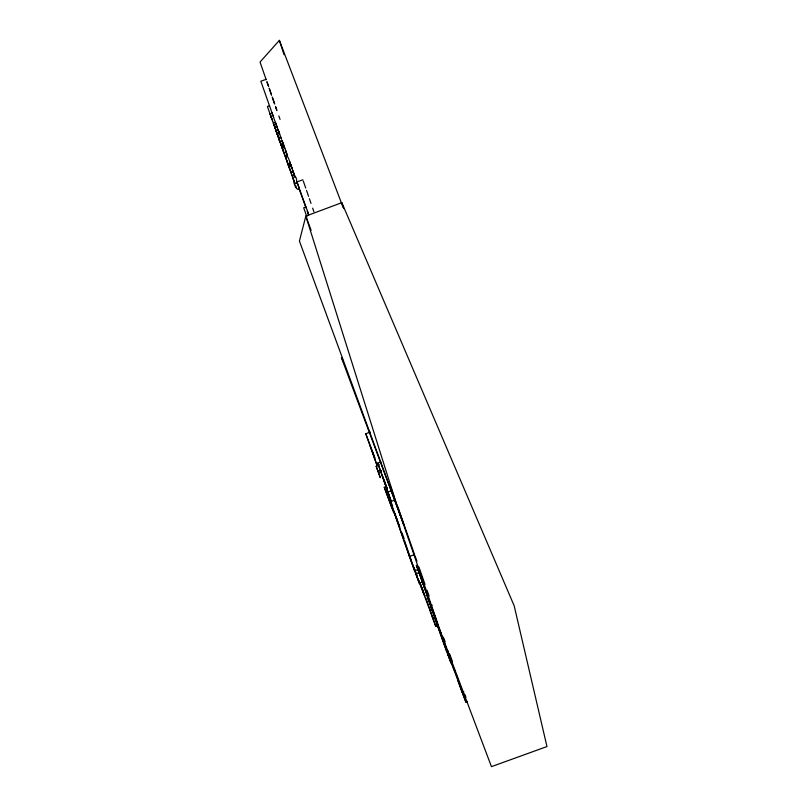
<?xml version="1.0" encoding="UTF-8"?>
<svg xmlns="http://www.w3.org/2000/svg" width="807" height="807" viewBox="0 0 807 807"><rect width="100%" height="100%" fill="white"/><g stroke="black" fill="none" stroke-linecap="round" stroke-linejoin="round"><path stroke-width="1.21" d="M343.096 207.328L279.383 40.35L260.036 62.048L266.199 79.822M378.513 465.457L376.173 466.295L380.299 477.663L378.554 472.741L381.671 470.612M311.129 230.277L305.823 216.115L397.236 506.393L440.743 632.295L491.443 766.65L546.964 746.556L514.19 605.855L341.825 202.658L305.823 216.115L299.417 241.081L403.833 524.873L390.638 486.903M463.884 691.932L462.229 692.527L457.751 680.16M459.718 685.345L463.127 694.877L464.771 694.282L465.942 697.389M463.127 694.877L465.881 702.13L467.505 701.545M418.692 569.298L414.546 570.791L409.351 556.487L414.566 554.611L397.841 506.857M399.868 527.213L394.623 513.403L415.706 573.817L418.803 572.708M415.706 573.817L419.277 583.168L422.323 582.069M448.561 651.188L446.775 651.824L441.691 637.792L430.524 605.815L432.29 605.179M419.277 583.168L416.23 574.402L429.768 609.88L431.674 609.194M429.768 609.88L432.703 618.303L435.578 617.264M432.703 618.303L435.78 626.343L438.14 625.496M441.691 637.792L443.487 637.147M435.79 619.756L439.21 629.208L434.771 617.456L447.824 654.578L449.6 653.942L452.394 661.377M379.401 464.792L377.111 465.609L365.783 433.722L370.352 432.088M391.405 502.105L377.696 463.107L380.904 461.957M377.817 470.995L380.158 470.158M387.743 492.028L392.091 490.474M409.351 556.487L390.336 501.682L395.39 499.866M277.255 134.103L279.393 133.357L278.223 129.998L276.075 130.754L279.494 140.388L279.908 141.457L282.127 140.741L287.504 155.832L285.305 156.619L279.948 141.507C277.013 139.167 281.068 135.475 281.593 139.349M288.079 164.265L290.288 163.478M290.802 165.001L288.613 165.778L288.149 164.487M293.183 171.74L291.004 172.516L286.303 159.312M297.097 181.837L302.867 179.8M297.248 182.866L295.019 183.653L294.575 182.412M266.179 79.338L260.843 81.214L269.538 105.919M272.221 113.252L270.093 113.999L271.898 119.103M274.864 127.415L276.983 126.659L277.285 127.506M277.174 133.841L279.323 133.084L281.007 137.866M280.705 136.938L278.556 137.694L274.027 125.035L276.155 124.278L276.549 125.418M283.56 144.857L281.391 145.613L280.745 143.868M282.289 148.085L284.457 147.318M392.041 508.218L384.283 487.246L386.573 487.519M343.207 360.921L341.432 357.743L403.833 524.873M293.052 178.155L293.476 179.315M415.666 571.76L416.987 575.22M420.487 584.429L424.956 596.161L422.132 587.91M412.276 563.326L415.343 571.386L414.193 568.067M390.336 501.682L397.629 520.929M396.6 518.78L399.243 525.75M401.876 532.711L404.085 538.521M459.819 685.436L447.592 653.196L451.042 663.072L447.824 654.578M277.658 135.203L277.971 136.05M427.317 596.444L436.254 620.129L433.53 612.352M365.783 433.722L374.862 458.144L371.997 450.225M436.98 622.429L416.351 565.253L424.865 588.212M430.524 605.815L435.346 618.596M392.636 506.332L387.148 490.848L390.971 501.268M436.708 622.782L440.057 631.629M454.24 669.134L455.461 672.382M443.043 640.082L447.603 652.147M451.567 662.618L454.623 670.688M384.283 487.246L393.766 512.909M425.602 590.381L420.639 577.005L432.754 611.474M377.696 463.107L387.078 488.376L384.132 480.256M429.274 600.781L433.167 611.111M376.173 466.295L378.554 472.741M283.56 151.746L283.156 150.606M282.773 149.466L283.086 150.334M432.068 609.739L427.357 596.766L429.122 596.131L427.074 590.3M279.676 134.224L275.469 122.371L273.341 123.118L274.229 125.66M284.8 148.448L284.094 146.491M292.063 168.623L291.418 166.837M271.919 112.536L273.603 117.197M289.632 161.773L294.081 174.161M281.996 141.185L284.528 148.206M285.375 150.546L287.484 156.407M289.592 162.257L291.7 168.118M292.538 170.459L295.069 177.49M298.439 186.861L306.035 207.944M307.296 211.454L308.556 214.965M278.627 137.977L278.052 136.373M414.969 555.71L416.957 561.218M443.911 638.317L445.182 641.827M283.207 143.918L283.63 145.089M282.258 141.205L282.944 143.111M297.269 182.977C302.564 194.396 293.667 189.009 293.798 180.233M270.355 114.816L272.584 121.1M279.494 140.388L280.574 143.323M294.041 181.061L286.455 159.786M377.111 465.609L370.07 445.454M291.125 166.02L290.51 164.295M278.788 131.743L278.193 130.078M282.279 141.336L282.531 142.052M283.227 144.05L283.64 145.23M284.094 146.41L284.538 147.631M272.443 120.636L275.369 128.777M277.305 134.295L275.54 129.332M280.856 144.14L281.966 147.247M282.087 147.641L286.919 161.118M287.01 161.269L287.716 163.256M289.592 168.592L287.766 163.478M293.859 180.445C289.753 173.364 296.835 174.13 296.643 181.141L306.206 207.772M295.533 185.126L296.411 187.587M279.918 141.518L282.823 149.678M290.197 163.418L289.592 161.703M274.662 126.86L276.246 131.269M271.979 119.426L267.41 106.504L269.518 105.757L277.396 128.273M291.135 165.899C290.338 164.467 287.11 150.97 286.092 158.747M294.212 181.464L294.848 183.25M306.942 216.982L303.694 207.782L305.984 206.975L308.445 213.926M307.447 211.313L308.688 214.854M291.529 167.039L291.841 167.917M285.658 150.748L287.453 155.862M278.223 130.623L279.474 134.154M292.275 176.047L290.772 171.77L292.991 170.983L295.12 177.076M418.904 566.968L425.037 584.47M455.884 673.573L465.881 702.13M451.688 662.386L452.515 664.756M439.966 630.227L441.177 633.677M443.991 641.736L446.009 647.486M439.048 628.27L441.772 636.067M426.035 591.531L428.87 599.621M434.025 614.379L436.183 620.563M440.42 632.688L442.629 638.993M267.016 82.193L268.247 85.744M269.074 88.114L271.535 95.216M272.352 97.586L274.41 103.508M275.641 107.069L276.872 110.62M285.517 150.415L285.718 150.99M425.904 597.997L435.78 626.343M420.265 583.491L423.423 592.58L418.863 580.294M382.387 476.019L390.992 500.754M404.478 540.569L411.832 562.176M266.986 81.689L268.62 86.41M269.437 88.76L271.485 94.651M272.302 97.011L274.743 104.083M275.56 106.433L276.791 109.974M278.829 115.865L280.059 119.396M303.281 180.98L305.722 188.071M306.529 190.432L308.567 196.333M309.384 198.704L311.008 203.425M312.642 208.145L313.862 211.696M341.825 202.658L343.762 208.61M279.383 40.35L284.024 54.715"/></g></svg>
